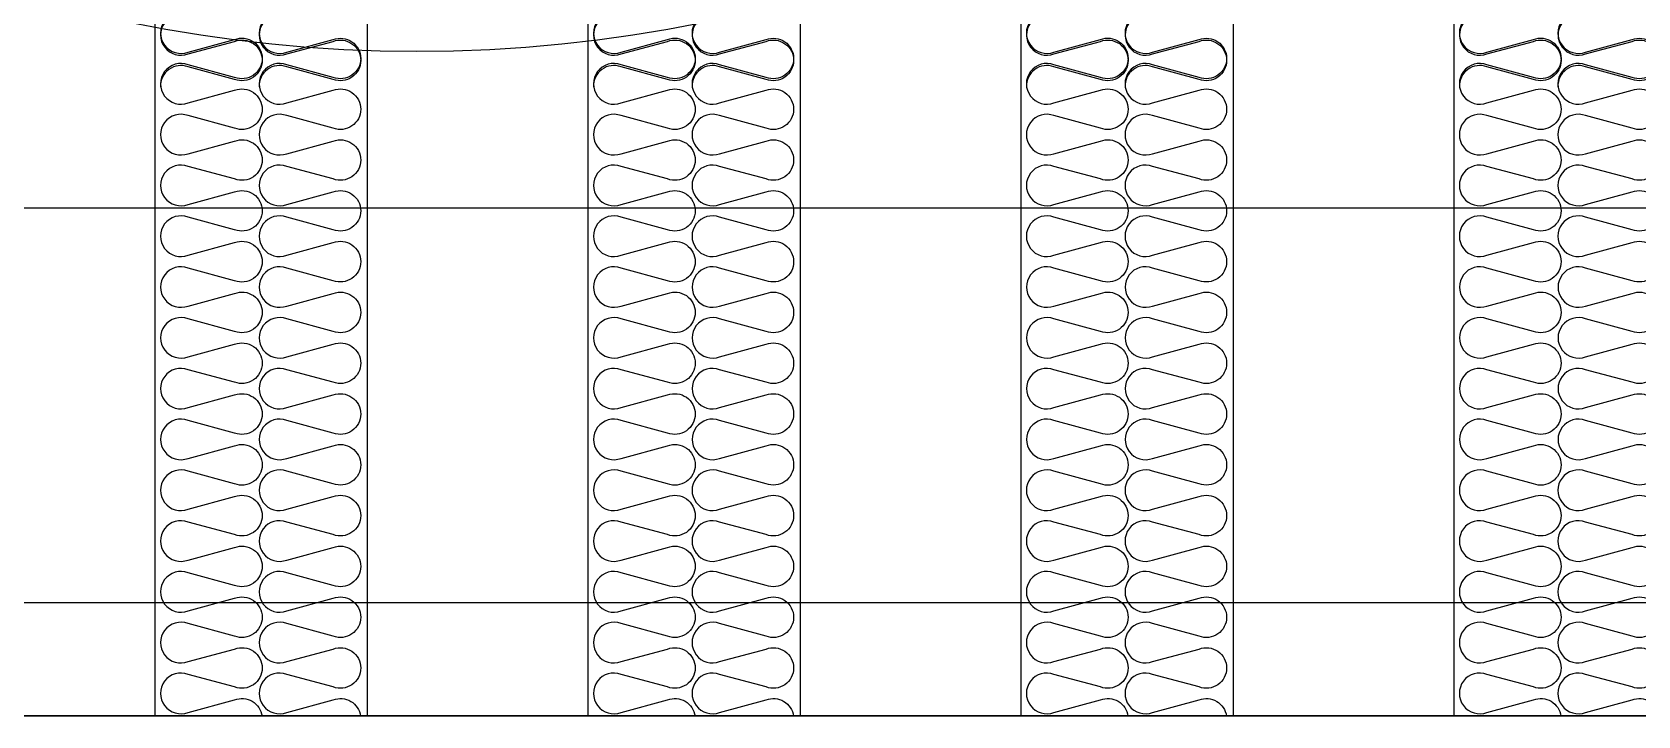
# Model space of a CAD drawing. Header units: millimetres. Extents: x 3692 to 33099, y 2878 to 23673.
# Drawn here: x 8556 to 9691, y 9603 to 10086 of the extents above; entities that cross this region are included whole.
import ezdxf

# ---------------------------------------------------------------- set-up
doc = ezdxf.new("R2010")
doc.units = ezdxf.units.MM
doc.linetypes.add('HIDDEN', pattern=[0.375, 0.25, -0.125])
for name, color, linetype in [('SMS', 220, 'Continuous'), ('냉각탑', 4, 'Continuous'), ('냉각탑_찬넬방진', 1, 'Continuous')]:
    doc.layers.add(name, color=color, linetype=linetype)

# ---------------------------------------------------------------- blocks, each defined once
blk = doc.blocks.new('A$C1FB73ED1')
blk.add_circle((1280, 1280), 1280)
blk = doc.blocks.new('3')
at = {"color": 7}
for p, q in [((8643.3, 12563.4), (8643.3, 9602.7)), ((8793.3, 12563.4), (8793.3, 9602.7)), ((8949.3, 12563.4), (8949.3, 9602.7)), ((9099.3, 12563.4), (9099.3, 9602.7)), ((9255.3, 12563.4), (9255.3, 9602.7)), ((9405.3, 12563.4), (9405.3, 9602.7)), ((9561.3, 12563.4), (9561.3, 9602.7)), ((10281.5, 9682.7), (7281.5, 9682.7)), ((7281.5, 9602.7), (9736.5, 9602.7))]:
    blk.add_line(p, q, dxfattribs=at)
for p, q in [((7472.7, 9961.8), (10131.2, 9961.8)), ((7281.5, 9602.7), (9736.5, 9602.7)), ((10131.2, 9602.7), (7432.4, 9602.7)), ((10131.2, 9602.7), (7472.7, 9602.7)), ((9399.3, 9602.7), (8557.4, 9602.7)), ((10131.2, 9602.7), (9401.2, 9602.7))]:
    blk.add_line(p, q)
at = {"ltscale": 500}
blk.add_lwpolyline([(7281.5, 12602.7), (10281.2, 12602.7), (10281.2, 9602.7), (7281.5, 9602.7)], close=True, dxfattribs=at)
at = {"layer": 'SMS', "color": 5}
for points in [[(8666.7, 10098.9, 1.449198), (8666.7, 10072), (8699.6, 10080.9, -0.524856), (8719.1, 10067.5, -0.524856), (8699.6, 10054.1), (8666.7, 10063, 1.449198), (8666.7, 10036.1), (8699.6, 10045, -0.524856), (8719.1, 10031.6, -0.524856), (8699.6, 10018.2), (8666.7, 10027.1, 1.449198), (8666.7, 10000.2), (8699.6, 10009.1, -0.524856), (8719.1, 9995.7, -0.524856), (8699.6, 9982.3), (8666.7, 9991.2, 1.449198), (8666.7, 9964.3), (8699.6, 9973.2, -0.524856), (8719.1, 9959.8, -0.524856), (8699.6, 9946.4), (8666.7, 9955.3, 1.449198), (8666.7, 9928.4), (8699.6, 9937.3, -0.524856), (8719.1, 9923.9, -0.524856), (8699.6, 9910.4), (8666.7, 9919.3, 1.449198), (8666.7, 9892.5), (8699.6, 9901.4, -0.524856), (8719.1, 9888, -0.524856), (8699.6, 9874.5), (8666.7, 9883.4, 1.449198), (8666.7, 9856.6), (8699.6, 9865.5, -0.524856), (8719.1, 9852.1, -0.524856), (8699.6, 9838.6), (8666.7, 9847.5, 1.449198), (8666.7, 9820.7), (8699.6, 9829.6, -0.524856), (8719.1, 9816.1, -0.524856), (8699.6, 9802.7), (8666.7, 9811.6, 1.449198), (8666.7, 9784.8), (8699.6, 9793.7, -0.524856), (8719.1, 9780.2, -0.524856), (8699.6, 9766.8), (8666.7, 9775.7, 1.449198), (8666.7, 9748.8), (8699.6, 9757.8, -0.524856), (8719.1, 9744.3, -0.524856), (8699.6, 9730.9), (8666.7, 9739.8, 1.449198), (8666.7, 9712.9), (8699.6, 9721.8, -0.524856), (8719.1, 9708.4, -0.524856), (8699.6, 9695), (8666.7, 9703.9, 1.449198), (8666.7, 9677), (8699.6, 9685.9, -0.524856), (8719.1, 9672.5, -0.524856), (8699.6, 9659.1), (8666.7, 9668, 1.449198), (8666.7, 9641.1), (8699.6, 9650, -0.524856), (8719.1, 9636.6, -0.524856), (8699.6, 9623.2), (8666.7, 9632.1, 1.449198), (8666.7, 9605.2), (8699.6, 9614.1, -0.479826), (8719, 9602.7, -0.479826)], [(8736.4, 10098.9, 1.449198), (8736.4, 10072), (8769.3, 10080.9, -0.524856), (8788.7, 10067.5, -0.524856), (8769.3, 10054.1), (8736.4, 10063, 1.449198), (8736.4, 10036.1), (8769.3, 10045, -0.524856), (8788.7, 10031.6, -0.524856), (8769.3, 10018.2), (8736.4, 10027.1, 1.449198), (8736.4, 10000.2), (8769.3, 10009.1, -0.524856), (8788.7, 9995.7, -0.524856), (8769.3, 9982.3), (8736.4, 9991.2, 1.449198), (8736.4, 9964.3), (8769.3, 9973.2, -0.524856), (8788.7, 9959.8, -0.524856), (8769.3, 9946.4), (8736.4, 9955.3, 1.449198), (8736.4, 9928.4), (8769.3, 9937.3, -0.524856), (8788.7, 9923.9, -0.524856), (8769.3, 9910.4), (8736.4, 9919.3, 1.449198), (8736.4, 9892.5), (8769.3, 9901.4, -0.524856), (8788.7, 9888, -0.524856), (8769.3, 9874.5), (8736.4, 9883.4, 1.449198), (8736.4, 9856.6), (8769.3, 9865.5, -0.524856), (8788.7, 9852.1, -0.524856), (8769.3, 9838.6), (8736.4, 9847.5, 1.449198), (8736.4, 9820.7), (8769.3, 9829.6, -0.524856), (8788.7, 9816.1, -0.524856), (8769.3, 9802.7), (8736.4, 9811.6, 1.449198), (8736.4, 9784.8), (8769.3, 9793.7, -0.524856), (8788.7, 9780.2, -0.524856), (8769.3, 9766.8), (8736.4, 9775.7, 1.449198), (8736.4, 9748.8), (8769.3, 9757.8, -0.524856), (8788.7, 9744.3, -0.524856), (8769.3, 9730.9), (8736.4, 9739.8, 1.449198), (8736.4, 9712.9), (8769.3, 9721.8, -0.524856), (8788.7, 9708.4, -0.524856), (8769.3, 9695), (8736.4, 9703.9, 1.449198), (8736.4, 9677), (8769.3, 9685.9, -0.524856), (8788.7, 9672.5, -0.524856), (8769.3, 9659.1), (8736.4, 9668, 1.449198), (8736.4, 9641.1), (8769.3, 9650, -0.524856), (8788.7, 9636.6, -0.524856), (8769.3, 9623.2), (8736.4, 9632.1, 1.449198), (8736.4, 9605.2), (8769.3, 9614.1, -0.479826), (8788.6, 9602.7, -0.479826)], [(8972.7, 10098.9, 1.449198), (8972.7, 10072), (9005.6, 10080.9, -0.524856), (9025.1, 10067.5, -0.524856), (9005.6, 10054.1), (8972.7, 10063, 1.449198), (8972.7, 10036.1), (9005.6, 10045, -0.524856), (9025.1, 10031.6, -0.524856), (9005.6, 10018.2), (8972.7, 10027.1, 1.449198), (8972.7, 10000.2), (9005.6, 10009.1, -0.524856), (9025.1, 9995.7, -0.524856), (9005.6, 9982.3), (8972.7, 9991.2, 1.449198), (8972.7, 9964.3), (9005.6, 9973.2, -0.524856), (9025.1, 9959.8, -0.524856), (9005.6, 9946.4), (8972.7, 9955.3, 1.449198), (8972.7, 9928.4), (9005.6, 9937.3, -0.524856), (9025.1, 9923.9, -0.524856), (9005.6, 9910.4), (8972.7, 9919.3, 1.449198), (8972.7, 9892.5), (9005.6, 9901.4, -0.524856), (9025.1, 9888, -0.524856), (9005.6, 9874.5), (8972.7, 9883.4, 1.449198), (8972.7, 9856.6), (9005.6, 9865.5, -0.524856), (9025.1, 9852.1, -0.524856), (9005.6, 9838.6), (8972.7, 9847.5, 1.449198), (8972.7, 9820.7), (9005.6, 9829.6, -0.524856), (9025.1, 9816.1, -0.524856), (9005.6, 9802.7), (8972.7, 9811.6, 1.449198), (8972.7, 9784.8), (9005.6, 9793.7, -0.524856), (9025.1, 9780.2, -0.524856), (9005.6, 9766.8), (8972.7, 9775.7, 1.449198), (8972.7, 9748.8), (9005.6, 9757.8, -0.524856), (9025.1, 9744.3, -0.524856), (9005.6, 9730.9), (8972.7, 9739.8, 1.449198), (8972.7, 9712.9), (9005.6, 9721.8, -0.524856), (9025.1, 9708.4, -0.524856), (9005.6, 9695), (8972.7, 9703.9, 1.449198), (8972.7, 9677), (9005.6, 9685.9, -0.524856), (9025.1, 9672.5, -0.524856), (9005.6, 9659.1), (8972.7, 9668, 1.449198), (8972.7, 9641.1), (9005.6, 9650, -0.524856), (9025.1, 9636.6, -0.524856), (9005.6, 9623.2), (8972.7, 9632.1, 1.449198), (8972.7, 9605.2), (9005.6, 9614.1, -0.479826), (9025, 9602.7, -0.479826)], [(9042.4, 10098.9, 1.449198), (9042.4, 10072), (9075.3, 10080.9, -0.524856), (9094.7, 10067.5, -0.524856), (9075.3, 10054.1), (9042.4, 10063, 1.449198), (9042.4, 10036.1), (9075.3, 10045, -0.524856), (9094.7, 10031.6, -0.524856), (9075.3, 10018.2), (9042.4, 10027.1, 1.449198), (9042.4, 10000.2), (9075.3, 10009.1, -0.524856), (9094.7, 9995.7, -0.524856), (9075.3, 9982.3), (9042.4, 9991.2, 1.449198), (9042.4, 9964.3), (9075.3, 9973.2, -0.524856), (9094.7, 9959.8, -0.524856), (9075.3, 9946.4), (9042.4, 9955.3, 1.449198), (9042.4, 9928.4), (9075.3, 9937.3, -0.524856), (9094.7, 9923.9, -0.524856), (9075.3, 9910.4), (9042.4, 9919.3, 1.449198), (9042.4, 9892.5), (9075.3, 9901.4, -0.524856), (9094.7, 9888, -0.524856), (9075.3, 9874.5), (9042.4, 9883.4, 1.449198), (9042.4, 9856.6), (9075.3, 9865.5, -0.524856), (9094.7, 9852.1, -0.524856), (9075.3, 9838.6), (9042.4, 9847.5, 1.449198), (9042.4, 9820.7), (9075.3, 9829.6, -0.524856), (9094.7, 9816.1, -0.524856), (9075.3, 9802.7), (9042.4, 9811.6, 1.449198), (9042.4, 9784.8), (9075.3, 9793.7, -0.524856), (9094.7, 9780.2, -0.524856), (9075.3, 9766.8), (9042.4, 9775.7, 1.449198), (9042.4, 9748.8), (9075.3, 9757.8, -0.524856), (9094.7, 9744.3, -0.524856), (9075.3, 9730.9), (9042.4, 9739.8, 1.449198), (9042.4, 9712.9), (9075.3, 9721.8, -0.524856), (9094.7, 9708.4, -0.524856), (9075.3, 9695), (9042.4, 9703.9, 1.449198), (9042.4, 9677), (9075.3, 9685.9, -0.524856), (9094.7, 9672.5, -0.524856), (9075.3, 9659.1), (9042.4, 9668, 1.449198), (9042.4, 9641.1), (9075.3, 9650, -0.524856), (9094.7, 9636.6, -0.524856), (9075.3, 9623.2), (9042.4, 9632.1, 1.449198), (9042.4, 9605.2), (9075.3, 9614.1, -0.479826), (9094.6, 9602.7, -0.479826)], [(9278.7, 10098.9, 1.449198), (9278.7, 10072), (9311.6, 10080.9, -0.524856), (9331.1, 10067.5, -0.524856), (9311.6, 10054.1), (9278.7, 10063, 1.449198), (9278.7, 10036.1), (9311.6, 10045, -0.524856), (9331.1, 10031.6, -0.524856), (9311.6, 10018.2), (9278.7, 10027.1, 1.449198), (9278.7, 10000.2), (9311.6, 10009.1, -0.524856), (9331.1, 9995.7, -0.524856), (9311.6, 9982.3), (9278.7, 9991.2, 1.449198), (9278.7, 9964.3), (9311.6, 9973.2, -0.524856), (9331.1, 9959.8, -0.524856), (9311.6, 9946.4), (9278.7, 9955.3, 1.449198), (9278.7, 9928.4), (9311.6, 9937.3, -0.524856), (9331.1, 9923.9, -0.524856), (9311.6, 9910.4), (9278.7, 9919.3, 1.449198), (9278.7, 9892.5), (9311.6, 9901.4, -0.524856), (9331.1, 9888, -0.524856), (9311.6, 9874.5), (9278.7, 9883.4, 1.449198), (9278.7, 9856.6), (9311.6, 9865.5, -0.524856), (9331.1, 9852.1, -0.524856), (9311.6, 9838.6), (9278.7, 9847.5, 1.449198), (9278.7, 9820.7), (9311.6, 9829.6, -0.524856), (9331.1, 9816.1, -0.524856), (9311.6, 9802.7), (9278.7, 9811.6, 1.449198), (9278.7, 9784.8), (9311.6, 9793.7, -0.524856), (9331.1, 9780.2, -0.524856), (9311.6, 9766.8), (9278.7, 9775.7, 1.449198), (9278.7, 9748.8), (9311.6, 9757.8, -0.524856), (9331.1, 9744.3, -0.524856), (9311.6, 9730.9), (9278.7, 9739.8, 1.449198), (9278.7, 9712.9), (9311.6, 9721.8, -0.524856), (9331.1, 9708.4, -0.524856), (9311.6, 9695), (9278.7, 9703.9, 1.449198), (9278.7, 9677), (9311.6, 9685.9, -0.524856), (9331.1, 9672.5, -0.524856), (9311.6, 9659.1), (9278.7, 9668, 1.449198), (9278.7, 9641.1), (9311.6, 9650, -0.524856), (9331.1, 9636.6, -0.524856), (9311.6, 9623.2), (9278.7, 9632.1, 1.449198), (9278.7, 9605.2), (9311.6, 9614.1, -0.479826), (9331, 9602.7, -0.479826)], [(9348.4, 10098.9, 1.449198), (9348.4, 10072), (9381.3, 10080.9, -0.524856), (9400.7, 10067.5, -0.524856), (9381.3, 10054.1), (9348.4, 10063, 1.449198), (9348.4, 10036.1), (9381.3, 10045, -0.524856), (9400.7, 10031.6, -0.524856), (9381.3, 10018.2), (9348.4, 10027.1, 1.449198), (9348.4, 10000.2), (9381.3, 10009.1, -0.524856), (9400.7, 9995.7, -0.524856), (9381.3, 9982.3), (9348.4, 9991.2, 1.449198), (9348.4, 9964.3), (9381.3, 9973.2, -0.524856), (9400.7, 9959.8, -0.524856), (9381.3, 9946.4), (9348.4, 9955.3, 1.449198), (9348.4, 9928.4), (9381.3, 9937.3, -0.524856), (9400.7, 9923.9, -0.524856), (9381.3, 9910.4), (9348.4, 9919.3, 1.449198), (9348.4, 9892.5), (9381.3, 9901.4, -0.524856), (9400.7, 9888, -0.524856), (9381.3, 9874.5), (9348.4, 9883.4, 1.449198), (9348.4, 9856.6), (9381.3, 9865.5, -0.524856), (9400.7, 9852.1, -0.524856), (9381.3, 9838.6), (9348.4, 9847.5, 1.449198), (9348.4, 9820.7), (9381.3, 9829.6, -0.524856), (9400.7, 9816.1, -0.524856), (9381.3, 9802.7), (9348.4, 9811.6, 1.449198), (9348.4, 9784.8), (9381.3, 9793.7, -0.524856), (9400.7, 9780.2, -0.524856), (9381.3, 9766.8), (9348.4, 9775.7, 1.449198), (9348.4, 9748.8), (9381.3, 9757.8, -0.524856), (9400.7, 9744.3, -0.524856), (9381.3, 9730.9), (9348.4, 9739.8, 1.449198), (9348.4, 9712.9), (9381.3, 9721.8, -0.524856), (9400.7, 9708.4, -0.524856), (9381.3, 9695), (9348.4, 9703.9, 1.449198), (9348.4, 9677), (9381.3, 9685.9, -0.524856), (9400.7, 9672.5, -0.524856), (9381.3, 9659.1), (9348.4, 9668, 1.449198), (9348.4, 9641.1), (9381.3, 9650, -0.524856), (9400.7, 9636.6, -0.524856), (9381.3, 9623.2), (9348.4, 9632.1, 1.449198), (9348.4, 9605.2), (9381.3, 9614.1, -0.479826), (9400.6, 9602.7, -0.479826)], [(9584.7, 10098.9, 1.449198), (9584.7, 10072), (9617.6, 10080.9, -0.524856), (9637.1, 10067.5, -0.524856), (9617.6, 10054.1), (9584.7, 10063, 1.449198), (9584.7, 10036.1), (9617.6, 10045, -0.524856), (9637.1, 10031.6, -0.524856), (9617.6, 10018.2), (9584.7, 10027.1, 1.449198), (9584.7, 10000.2), (9617.6, 10009.1, -0.524856), (9637.1, 9995.7, -0.524856), (9617.6, 9982.3), (9584.7, 9991.2, 1.449198), (9584.7, 9964.3), (9617.6, 9973.2, -0.524856), (9637.1, 9959.8, -0.524856), (9617.6, 9946.4), (9584.7, 9955.3, 1.449198), (9584.7, 9928.4), (9617.6, 9937.3, -0.524856), (9637.1, 9923.9, -0.524856), (9617.6, 9910.4), (9584.7, 9919.3, 1.449198), (9584.7, 9892.5), (9617.6, 9901.4, -0.524856), (9637.1, 9888, -0.524856), (9617.6, 9874.5), (9584.7, 9883.4, 1.449198), (9584.7, 9856.6), (9617.6, 9865.5, -0.524856), (9637.1, 9852.1, -0.524856), (9617.6, 9838.6), (9584.7, 9847.5, 1.449198), (9584.7, 9820.7), (9617.6, 9829.6, -0.524856), (9637.1, 9816.1, -0.524856), (9617.6, 9802.7), (9584.7, 9811.6, 1.449198), (9584.7, 9784.8), (9617.6, 9793.7, -0.524856), (9637.1, 9780.2, -0.524856), (9617.6, 9766.8), (9584.7, 9775.7, 1.449198), (9584.7, 9748.8), (9617.6, 9757.8, -0.524856), (9637.1, 9744.3, -0.524856), (9617.6, 9730.9), (9584.7, 9739.8, 1.449198), (9584.7, 9712.9), (9617.6, 9721.8, -0.524856), (9637.1, 9708.4, -0.524856), (9617.6, 9695), (9584.7, 9703.9, 1.449198), (9584.7, 9677), (9617.6, 9685.9, -0.524856), (9637.1, 9672.5, -0.524856), (9617.6, 9659.1), (9584.7, 9668, 1.449198), (9584.7, 9641.1), (9617.6, 9650, -0.524856), (9637.1, 9636.6, -0.524856), (9617.6, 9623.2), (9584.7, 9632.1, 1.449198), (9584.7, 9605.2), (9617.6, 9614.1, -0.479826), (9637, 9602.7, -0.479826)], [(9654.4, 10098.9, 1.449198), (9654.4, 10072), (9687.3, 10080.9, -0.524856), (9706.7, 10067.5, -0.524856), (9687.3, 10054.1), (9654.4, 10063, 1.449198), (9654.4, 10036.1), (9687.3, 10045, -0.524856), (9706.7, 10031.6, -0.524856), (9687.3, 10018.2), (9654.4, 10027.1, 1.449198), (9654.4, 10000.2), (9687.3, 10009.1, -0.524856), (9706.7, 9995.7, -0.524856), (9687.3, 9982.3), (9654.4, 9991.2, 1.449198), (9654.4, 9964.3), (9687.3, 9973.2, -0.524856), (9706.7, 9959.8, -0.524856), (9687.3, 9946.4), (9654.4, 9955.3, 1.449198), (9654.4, 9928.4), (9687.3, 9937.3, -0.524856), (9706.7, 9923.9, -0.524856), (9687.3, 9910.4), (9654.4, 9919.3, 1.449198), (9654.4, 9892.5), (9687.3, 9901.4, -0.524856), (9706.7, 9888, -0.524856), (9687.3, 9874.5), (9654.4, 9883.4, 1.449198), (9654.4, 9856.6), (9687.3, 9865.5, -0.524856), (9706.7, 9852.1, -0.524856), (9687.3, 9838.6), (9654.4, 9847.5, 1.449198), (9654.4, 9820.7), (9687.3, 9829.6, -0.524856), (9706.7, 9816.1, -0.524856), (9687.3, 9802.7), (9654.4, 9811.6, 1.449198), (9654.4, 9784.8), (9687.3, 9793.7, -0.524856), (9706.7, 9780.2, -0.524856), (9687.3, 9766.8), (9654.4, 9775.7, 1.449198), (9654.4, 9748.8), (9687.3, 9757.8, -0.524856), (9706.7, 9744.3, -0.524856), (9687.3, 9730.9), (9654.4, 9739.8, 1.449198), (9654.4, 9712.9), (9687.3, 9721.8, -0.524856), (9706.7, 9708.4, -0.524856), (9687.3, 9695), (9654.4, 9703.9, 1.449198), (9654.4, 9677), (9687.3, 9685.9, -0.524856), (9706.7, 9672.5, -0.524856), (9687.3, 9659.1), (9654.4, 9668, 1.449198), (9654.4, 9641.1), (9687.3, 9650, -0.524856), (9706.7, 9636.6, -0.524856), (9687.3, 9623.2), (9654.4, 9632.1, 1.449198), (9654.4, 9605.2), (9687.3, 9614.1, -0.479826), (9706.6, 9602.7, -0.479826)], [(8666.7, 10097.5, 1.449198), (8666.7, 10070.7), (8699.6, 10079.6, -0.524856), (8719.1, 10066.1, -0.524856), (8699.6, 10052.7), (8666.7, 10061.6, 0.54148), (8647.3, 10047.4, 0.54148)], [(8736.4, 10097.5, 1.449198), (8736.4, 10070.7), (8769.3, 10079.6, -0.524856), (8788.7, 10066.1, -0.524856), (8769.3, 10052.7), (8736.4, 10061.6, 0.54148), (8716.9, 10047.4, 0.54148)], [(8972.7, 10097.5, 1.449198), (8972.7, 10070.7), (9005.6, 10079.6, -0.524856), (9025.1, 10066.1, -0.524856), (9005.6, 10052.7), (8972.7, 10061.6, 0.54148), (8953.3, 10047.4, 0.54148)], [(9042.4, 10097.5, 1.449198), (9042.4, 10070.7), (9075.3, 10079.6, -0.524856), (9094.7, 10066.1, -0.524856), (9075.3, 10052.7), (9042.4, 10061.6, 0.54148), (9022.9, 10047.4, 0.54148)], [(9278.7, 10097.5, 1.449198), (9278.7, 10070.7), (9311.6, 10079.6, -0.524856), (9331.1, 10066.1, -0.524856), (9311.6, 10052.7), (9278.7, 10061.6, 0.54148), (9259.3, 10047.4, 0.54148)], [(9348.4, 10097.5, 1.449198), (9348.4, 10070.7), (9381.3, 10079.6, -0.524856), (9400.7, 10066.1, -0.524856), (9381.3, 10052.7), (9348.4, 10061.6, 0.54148), (9328.9, 10047.4, 0.54148)], [(9584.7, 10097.5, 1.449198), (9584.7, 10070.7), (9617.6, 10079.6, -0.524856), (9637.1, 10066.1, -0.524856), (9617.6, 10052.7), (9584.7, 10061.6, 0.54148), (9565.3, 10047.4, 0.54148)], [(9654.4, 10097.5, 1.449198), (9654.4, 10070.7), (9687.3, 10079.6, -0.524856), (9706.7, 10066.1, -0.524856), (9687.3, 10052.7), (9654.4, 10061.6, 0.54148), (9634.9, 10047.4, 0.54148)]]:
    blk.add_lwpolyline(points, format="xyb", dxfattribs=at)
at = {"layer": '냉각탑', "ltscale": 30}
blk.add_line((7432.4, 9602.7), (10131.2, 9602.7), dxfattribs=at)
at = {"layer": '냉각탑', "color": 6, "linetype": 'HIDDEN'}
for p, q in [((9287.8, 9602.7), (8668.9, 9602.7)), ((9264, 9602.7), (8692.7, 9602.7))]:
    blk.add_line(p, q, dxfattribs=at)
at = {"layer": '냉각탑_찬넬방진', "ltscale": 30}
blk.add_line((7432.4, 9602.7), (9944, 9602.7), dxfattribs=at)
blk.add_line((7432.4, 9602.7), (9944, 9602.7), dxfattribs=at)
at = {"layer": '냉각탑', "xscale": 0.7829768747821867, "yscale": 0.7829768747821867, "zscale": 0.7829768747821867}
blk.add_blockref('A$C1FB73ED1', (7826.1, 10072.4), dxfattribs=at)

msp = doc.modelspace()

# ---------------------------------------------------------------- block references
msp.add_blockref('3', (0, 0))

doc.saveas('drawing.dxf')
